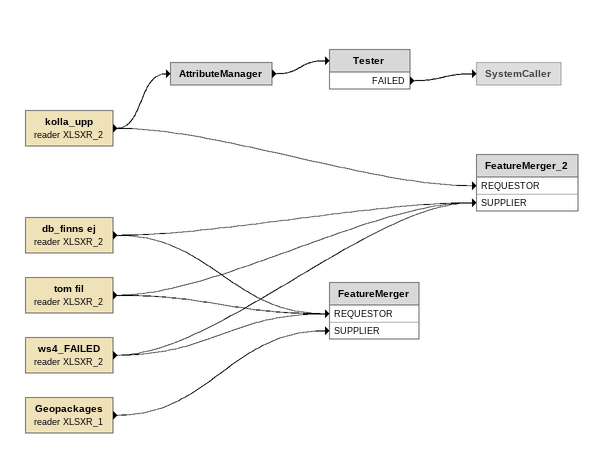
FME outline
kolla_upp (reader XLSXR_2)
    -> AttributeManager
    -> FeatureMerger_2 [REQUESTOR]
AttributeManager
    -> Tester
Tester
    FAILED -> SystemCaller
SystemCaller [off]
db_finns ej (reader XLSXR_2)
    -> FeatureMerger [REQUESTOR]
    -> FeatureMerger_2 [SUPPLIER]
tom fil (reader XLSXR_2)
    -> FeatureMerger [REQUESTOR]
    -> FeatureMerger_2 [SUPPLIER]
ws4_FAILED (reader XLSXR_2)
    -> FeatureMerger [REQUESTOR]
    -> FeatureMerger_2 [SUPPLIER]
FeatureMerger_2
Geopackages (reader XLSXR_1)
    -> FeatureMerger [SUPPLIER]
FeatureMerger
